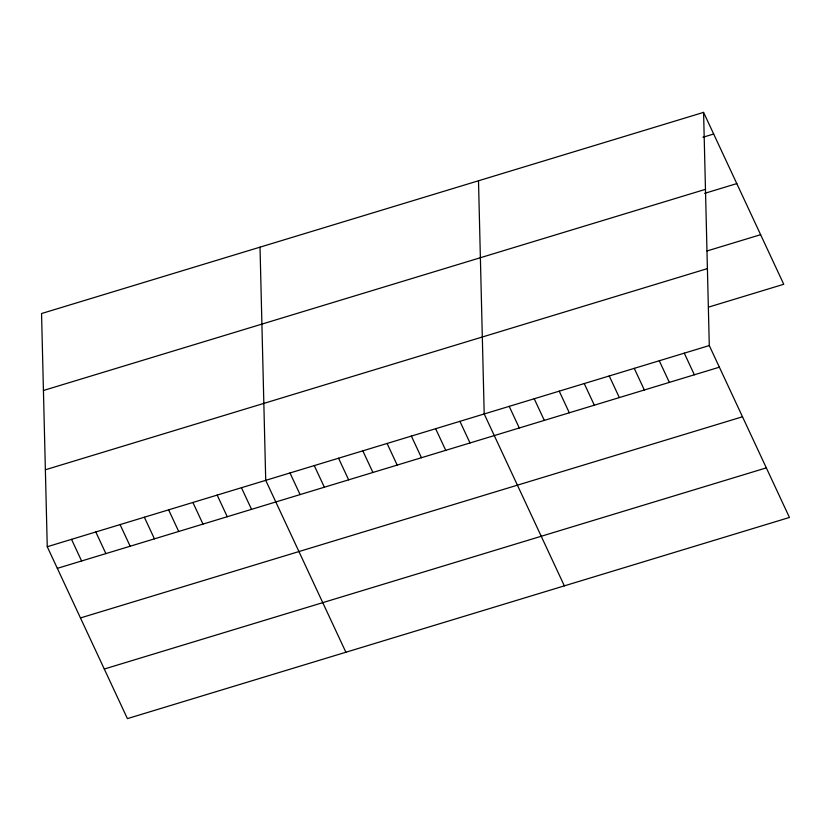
<?xml version="1.0" encoding="UTF-8"?>
<svg xmlns="http://www.w3.org/2000/svg" width="831" height="831" viewBox="0 0 831 831"><rect width="100%" height="100%" fill="white"/><g stroke="black" fill="none" stroke-linecap="round" stroke-linejoin="round"><path stroke-width="1.25" d="M703.587 112.382L41.55 313.536L47.253 546.725L127.413 718.618L789.45 517.464L709.29 345.561L703.587 112.382L783.747 284.275L708.718 307.075M702.953 137.26L713.673 133.999M43.43 390.487L705.477 189.333M704.646 193.363L736.796 183.589M707.025 250.962L760.625 234.685M45.373 469.775L707.41 268.61M47.253 546.725L709.29 345.561M57.339 568.352L719.376 367.188M80.462 617.942L742.499 416.778M104.28 669.028L766.327 467.874M684.287 353.165L694.363 374.791M659.274 360.768L669.36 382.385M634.261 368.362L644.347 389.988M609.248 375.965L619.334 397.582M584.245 383.558L594.321 405.185M559.232 391.162L569.318 412.789M534.219 398.766L544.305 420.382M509.206 406.359L519.292 427.986M564.353 585.855L484.203 413.963L478.5 180.774M459.927 421.338L470.003 442.954M435.652 428.713L445.728 450.329M411.376 436.088L421.462 457.715M387.101 443.463L397.187 465.09M362.825 450.838L372.911 472.465M338.549 458.213L348.636 479.84M314.274 465.589L324.36 487.215M289.998 472.964L300.084 494.59M345.883 652.242L265.723 480.339L260.02 247.16M241.447 487.724L251.533 509.341M217.171 495.099L227.258 516.716M192.906 502.475L202.982 524.091M168.631 509.85L178.707 531.466M144.355 517.225L154.431 538.841M120.079 524.6L130.155 546.216M95.804 531.975L105.88 553.602M71.528 539.35L81.615 560.977"/></g></svg>
